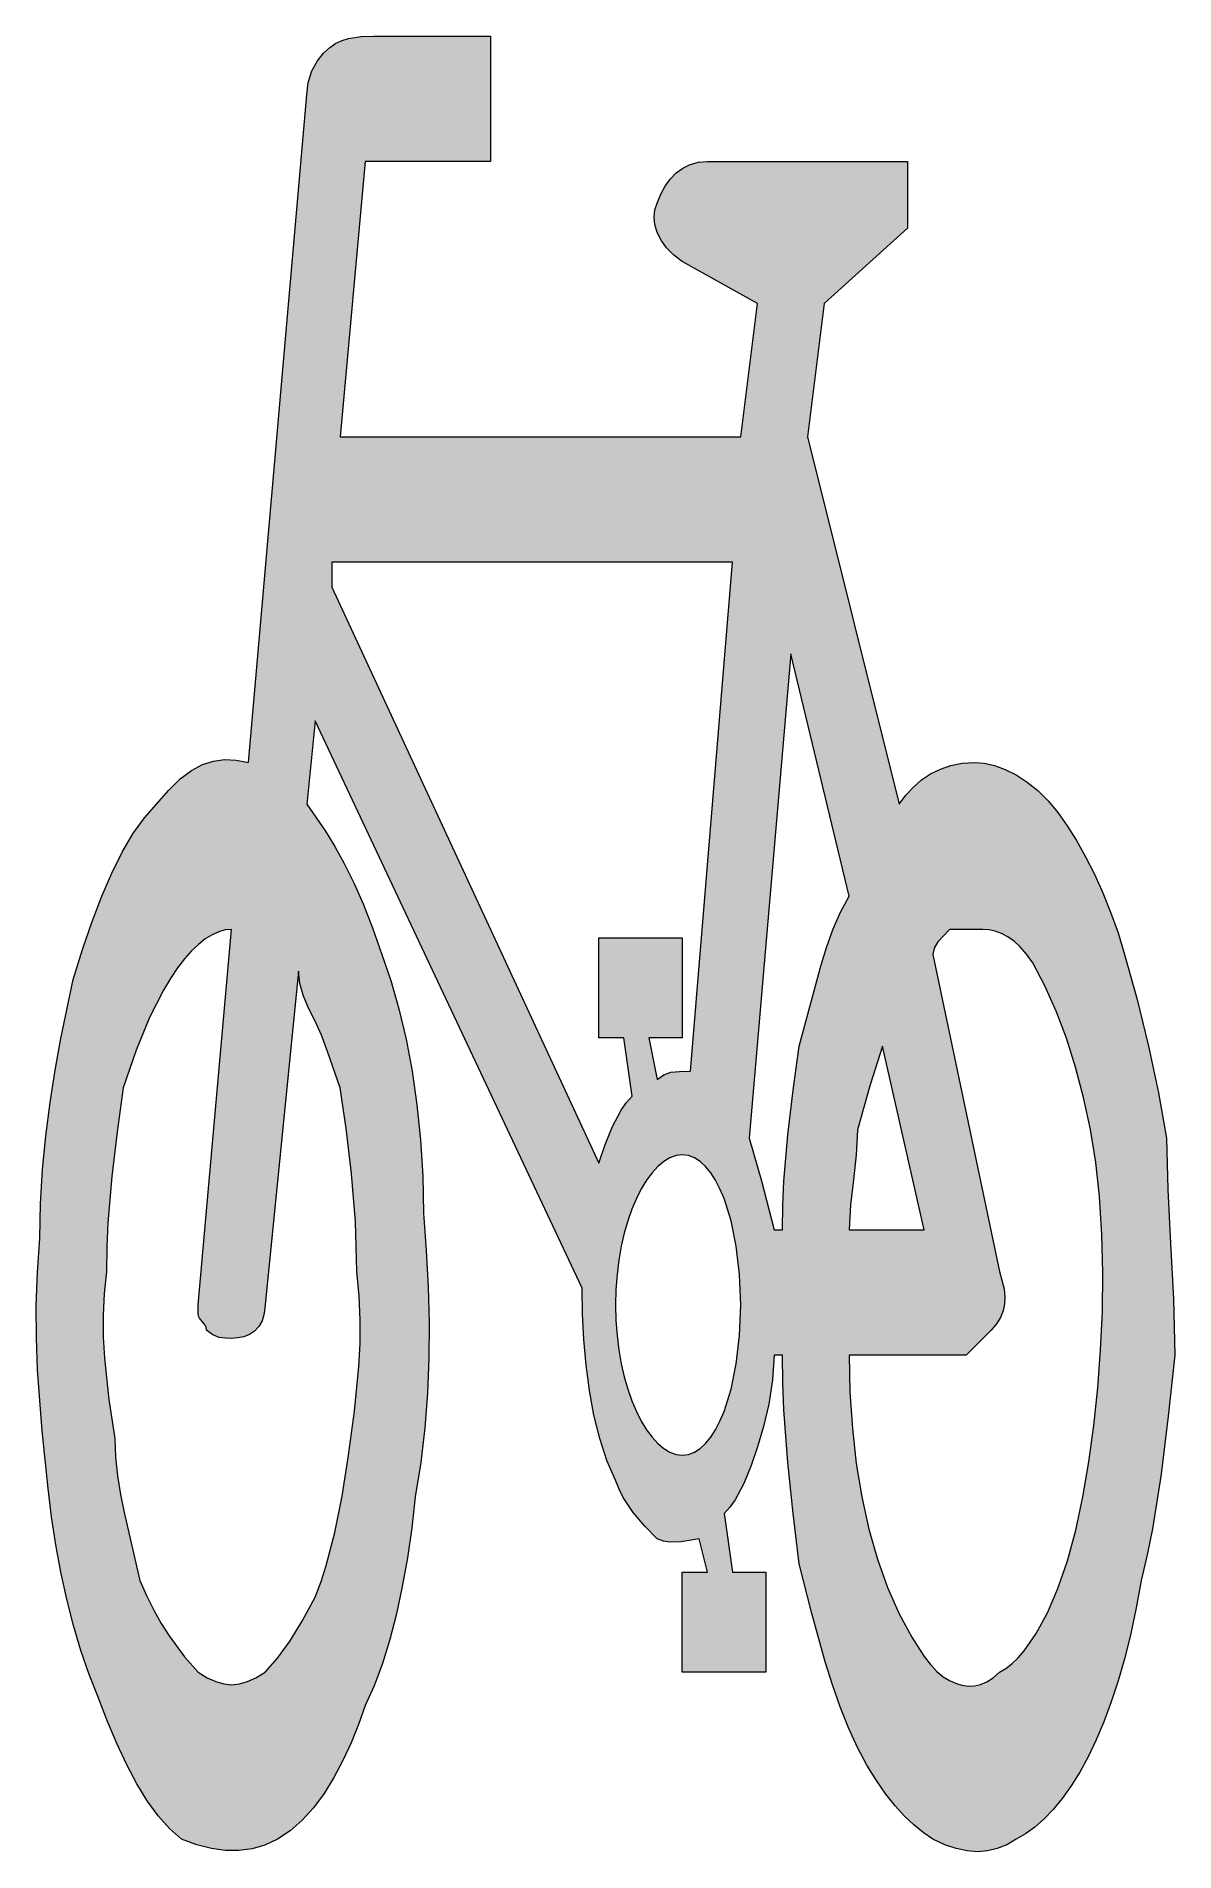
# Model space of a CAD drawing. Header units: metres. Extents: x 117 to 281, y 10 to 271.
import ezdxf

# ---------------------------------------------------------------- set-up
doc = ezdxf.new("R2010")
doc.units = ezdxf.units.M
doc.layers.add('FILL_WHITE_FFFFFF', color=7, linetype='Continuous', true_color=0xffffff)

msp = doc.modelspace()

# ---------------------------------------------------------------- hatches: boundary and pattern name
at = {"layer": 'FILL_WHITE_FFFFFF', "true_color": 0xffffff}
h = msp.add_hatch(color=7, dxfattribs=at)
h.dxf.hatch_style = 1
h.paths.add_polyline_path([(218.7, 63.3), (217.44, 60.96), (216.7, 59.9), (215.85, 58.95), (217.05, 50.55), (221.85, 50.55), (221.85, 36.15), (209.85, 36.15), (209.85, 50.55), (213.45, 50.55), (212.25, 55.35), (209.7, 54.9), (208.03, 54.84), (207.15, 55.01), (206.25, 55.35), (204.47, 57.17), (202.8, 59.1), (201.36, 61.26), (200.75, 62.45), (200.25, 63.75), (199.01, 66.61), (197.98, 69.75), (197.15, 73.12), (196.5, 76.65), (196.02, 80.3), (195.69, 84), (195.51, 87.7), (195.45, 91.35), (157.05, 172.95), (155.85, 160.95), (158.55, 157.07), (159.9, 154.85), (161.25, 152.4), (162.6, 149.66), (163.95, 146.61), (165.3, 143.18), (166.65, 139.35), (167.94, 135.59), (169.11, 131.51), (170.13, 127.16), (171, 122.55), (171.7, 117.72), (172.22, 112.69), (172.54, 107.49), (172.65, 102.15), (173.04, 96.8), (173.31, 91.56), (173.43, 86.39), (173.4, 81.3), (173.2, 76.26), (172.82, 71.27), (172.24, 66.3), (171.45, 61.35), (170.94, 56.91), (170.32, 52.61), (169.59, 48.48), (168.75, 44.55), (167.79, 40.84), (166.72, 37.39), (165.54, 34.21), (164.25, 31.35), (163.29, 28.66), (162.22, 26.01), (161.04, 23.44), (159.75, 21), (158.34, 18.73), (156.82, 16.67), (155.19, 14.86), (153.45, 13.35), (151.65, 12.17), (149.83, 11.31), (147.99, 10.76), (146.1, 10.5), (144.16, 10.53), (142.14, 10.82), (140.05, 11.36), (137.85, 12.15), (136.1, 13.67), (134.46, 15.51), (132.89, 17.66), (131.4, 20.1), (129.96, 22.83), (128.57, 25.82), (127.2, 29.06), (125.85, 32.55), (124.56, 35.81), (123.38, 39.26), (122.31, 42.89), (121.35, 46.65), (120.51, 50.53), (119.78, 54.49), (119.16, 58.5), (118.65, 62.55), (117.79, 70.87), (117.15, 79.65), (116.99, 84.21), (116.96, 88.87), (117.11, 93.66), (117.45, 98.55), (117.56, 103.5), (117.86, 108.41), (118.34, 113.27), (118.95, 118.05), (119.68, 122.71), (120.49, 127.24), (122.25, 135.75), (123.6, 140.08), (124.97, 144.07), (126.36, 147.73), (127.8, 151.05), (129.29, 154.03), (130.86, 156.67), (132.5, 158.98), (134.25, 160.95), (136, 162.98), (137.66, 164.59), (139.27, 165.8), (140.85, 166.65), (142.43, 167.16), (144.04, 167.36), (145.7, 167.28), (147.45, 166.95), (155.85, 262.95), (156.06, 264.73), (156.6, 266.4), (157.37, 267.84), (158.25, 268.95), (159.15, 269.74), (160.05, 270.34), (160.95, 270.76), (161.85, 271.05), (163.65, 271.31), (165.45, 271.35), (182.25, 271.35), (182.25, 253.35), (164.25, 253.35), (160.65, 213.75), (218.25, 213.75), (220.65, 232.95), (209.85, 238.95), (208.61, 239.9), (207.6, 240.94), (206.81, 242.03), (206.25, 243.15), (205.91, 244.27), (205.8, 245.36), (205.91, 246.4), (206.25, 247.35), (206.76, 248.64), (207.37, 249.81), (208.11, 250.83), (208.95, 251.7), (209.91, 252.4), (210.98, 252.92), (212.16, 253.24), (213.45, 253.35), (242.25, 253.35), (242.25, 243.75), (230.25, 232.95), (227.85, 213.75), (241.05, 160.95), (242.01, 162.24), (243.07, 163.41), (244.26, 164.43), (245.55, 165.3), (246.96, 166), (248.47, 166.52), (250.11, 166.84), (251.85, 166.95), (253.25, 166.84), (254.74, 166.5), (256.28, 165.94), (257.85, 165.15), (259.42, 164.14), (260.96, 162.9), (262.45, 161.44), (263.85, 159.75), (265.2, 157.84), (266.53, 155.72), (267.84, 153.4), (269.1, 150.9), (270.31, 148.23), (271.44, 145.41), (272.5, 142.44), (273.45, 139.35), (275.23, 132.86), (276.9, 126.15), (278.34, 119.44), (279.45, 112.95), (279.64, 105.54), (280.05, 97.8), (280.46, 89.83), (280.65, 81.75), (279.73, 72.97), (278.7, 64.65), (277.44, 56.77), (276.7, 53.01), (275.85, 49.35), (275.13, 45.41), (274.34, 41.7), (273.47, 38.2), (272.53, 34.93), (271.53, 31.88), (270.47, 29.04), (269.36, 26.41), (268.2, 24), (267, 21.8), (265.76, 19.81), (264.49, 18.02), (263.19, 16.44), (261.88, 15.07), (260.54, 13.9), (259.2, 12.92), (257.85, 12.15), (256.5, 11.36), (255.13, 10.8), (253.74, 10.46), (252.3, 10.35), (250.81, 10.46), (249.24, 10.8), (247.6, 11.36), (245.85, 12.15), (244.5, 13.11), (243.15, 14.21), (241.8, 15.48), (240.45, 16.95), (239.1, 18.64), (237.75, 20.59), (236.4, 22.81), (235.05, 25.35), (233.75, 28.16), (232.56, 31.16), (231.44, 34.34), (230.4, 37.65), (228.47, 44.59), (226.65, 51.75), (225.77, 58.97), (225, 66.3), (224.46, 73.86), (224.3, 77.75), (224.25, 81.75), (223.05, 81.75), (222.84, 78.17), (222.3, 74.7), (221.53, 71.46), (220.65, 68.55), (219.73, 65.87), (218.7, 63.3)])
h.paths.add_polyline_path([(239.36, 48.31), (241.05, 44.55), (242.85, 41.19), (244.65, 38.4), (245.55, 37.25), (246.45, 36.28), (247.35, 35.51), (248.25, 34.95), (249.15, 34.56), (250.05, 34.29), (250.95, 34.17), (251.85, 34.2), (252.75, 34.4), (253.65, 34.78), (254.55, 35.36), (255.45, 36.15), (256.35, 36.68), (257.25, 37.38), (258.13, 38.24), (259.01, 39.24), (260.72, 41.7), (262.35, 44.7), (263.86, 48.21), (265.24, 52.18), (266.44, 56.58), (267.45, 61.35), (268.29, 66.41), (269.01, 71.64), (269.58, 77.02), (270, 82.5), (270.25, 88.03), (270.32, 93.58), (270.19, 99.1), (269.85, 104.55), (269.29, 109.44), (268.52, 114.19), (267.55, 118.77), (266.4, 123.15), (265.08, 127.31), (263.61, 131.21), (261.99, 134.84), (260.25, 138.15), (259.35, 139.39), (258.45, 140.42), (257.55, 141.25), (256.65, 141.9), (255.75, 142.38), (254.85, 142.71), (253.95, 142.89), (253.05, 142.95), (248.25, 142.95), (246.6, 141.15), (246.06, 140.25), (245.85, 139.35), (255.45, 93.75), (256.11, 91.26), (256.23, 90.14), (256.2, 89.1), (256, 88.11), (255.62, 87.17), (255.04, 86.25), (254.25, 85.35), (250.65, 81.75), (245.85, 81.75), (233.85, 81.75), (233.96, 76.41), (234.3, 71.21), (234.86, 66.18), (235.65, 61.35), (236.66, 56.74), (237.9, 52.39), (239.36, 48.31)], flags=16)
h.paths.add_polyline_path([(234.04, 103.35), (233.85, 99.75), (244.65, 99.75), (238.65, 126.15), (236.85, 120.6), (235.05, 114.15), (234.86, 110.55), (234.45, 106.95), (234.04, 103.35)], flags=16)
h.paths.add_polyline_path([(224.46, 106.74), (225, 113.4), (225.77, 119.83), (226.65, 126.15), (229.8, 137.85), (230.62, 140.49), (231.54, 143.02), (232.61, 145.44), (233.85, 147.75), (225.45, 182.55), (219.45, 112.95), (221.25, 106.8), (223.05, 99.75), (224.25, 99.75), (224.3, 103.3), (224.46, 106.74)], flags=16)
h.paths.add_polyline_path([(215.85, 104.25), (215.26, 105.64), (214.62, 106.88), (213.93, 107.96), (213.19, 108.86), (212.41, 109.58), (211.59, 110.11), (210.74, 110.44), (209.85, 110.55), (208.95, 110.44), (208.06, 110.11), (207.18, 109.58), (206.33, 108.86), (205.5, 107.96), (204.7, 106.88), (203.95, 105.64), (203.25, 104.25), (202.6, 102.72), (202.02, 101.06), (201.51, 99.28), (201.08, 97.39), (200.72, 95.4), (200.47, 93.32), (200.31, 91.17), (200.25, 88.95), (200.31, 86.73), (200.47, 84.58), (200.72, 82.5), (201.08, 80.51), (201.51, 78.62), (202.02, 76.84), (202.6, 75.18), (203.25, 73.65), (203.95, 72.26), (204.7, 71.02), (205.5, 69.94), (206.33, 69.04), (207.18, 68.32), (208.06, 67.79), (208.95, 67.46), (209.85, 67.35), (210.74, 67.46), (211.59, 67.79), (212.41, 68.32), (213.19, 69.04), (213.93, 69.94), (214.62, 71.02), (215.26, 72.26), (215.85, 73.65), (216.86, 76.84), (217.61, 80.51), (218.09, 84.58), (218.25, 88.95), (218.09, 93.32), (217.61, 97.39), (216.86, 101.06), (215.85, 104.25)], flags=16)
h.paths.add_polyline_path([(142.24, 142.18), (141.26, 141.58), (140.27, 140.8), (139.27, 139.85), (138.26, 138.72), (137.25, 137.4), (136.24, 135.9), (135.23, 134.22), (133.24, 130.29), (131.3, 125.61), (129.45, 120.15), (128.57, 113.83), (127.8, 107.4), (127.26, 100.74), (127.1, 97.3), (127.05, 93.75), (126.71, 90.6), (126.56, 87.47), (126.59, 84.36), (126.75, 81.3), (127.39, 75.36), (128.25, 69.75), (128.36, 67.05), (128.64, 64.37), (129.07, 61.71), (129.6, 59.1), (131.85, 49.35), (132.8, 47.16), (133.84, 45.09), (134.93, 43.17), (136.05, 41.4), (138.26, 38.38), (140.25, 36.15), (141.55, 35.36), (142.76, 34.8), (143.92, 34.46), (145.05, 34.35), (146.18, 34.46), (147.34, 34.8), (148.55, 35.36), (149.85, 36.15), (151.65, 38.17), (153.45, 40.65), (155.25, 43.57), (157.05, 46.95), (157.9, 49.2), (158.64, 51.49), (159.9, 56.25), (160.93, 61.46), (161.85, 67.35), (162.71, 73.67), (163.35, 80.1), (163.51, 83.39), (163.54, 86.76), (163.39, 90.2), (163.05, 93.75), (162.84, 100.91), (162.3, 107.85), (161.53, 114.34), (160.65, 120.15), (158.85, 125.4), (157.95, 127.74), (157.05, 129.75), (156.17, 131.55), (155.4, 133.35), (154.86, 135.15), (154.65, 136.95), (149.85, 88.95), (149.74, 87.71), (149.44, 86.68), (148.96, 85.85), (148.35, 85.2), (147.62, 84.72), (146.81, 84.39), (145.95, 84.21), (145.05, 84.15), (144.15, 84.17), (143.25, 84.3), (142.35, 84.66), (141.45, 85.35), (141.4, 85.75), (141.26, 86.06), (140.85, 86.55), (140.44, 87.04), (140.3, 87.35), (140.25, 87.75), (140.25, 88.95), (145.05, 142.95), (144.14, 142.87), (143.2, 142.61), (142.24, 142.18)], flags=16)
h.paths.add_polyline_path([(197.85, 109.35), (198.77, 112.03), (199.8, 114.6), (201.06, 116.94), (201.8, 118), (202.65, 118.95), (201.45, 127.35), (197.85, 127.35), (197.85, 141.75), (209.85, 141.75), (209.85, 127.35), (205.05, 127.35), (206.25, 121.35), (207.17, 122.04), (208.2, 122.4), (209.46, 122.53), (211.05, 122.55), (217.05, 195.75), (159.45, 195.75), (159.45, 192.15), (197.85, 109.35)], flags=16)

# ---------------------------------------------------------------- linework, layer by layer
at = {"layer": 'FILL_WHITE_FFFFFF', "lineweight": 0, "true_color": 0xffffff}
for points in [[(218.7, 63.3), (217.44, 60.96), (216.7, 59.9), (215.85, 58.95), (217.05, 50.55), (221.85, 50.55), (221.85, 36.15), (209.85, 36.15), (209.85, 50.55), (213.45, 50.55), (212.25, 55.35), (209.7, 54.9), (208.03, 54.84), (207.15, 55.01), (206.25, 55.35), (204.47, 57.17), (202.8, 59.1), (201.36, 61.26), (200.75, 62.45), (200.25, 63.75), (199.01, 66.61), (197.98, 69.75), (197.15, 73.12), (196.5, 76.65), (196.02, 80.3), (195.69, 84), (195.51, 87.7), (195.45, 91.35), (157.05, 172.95), (155.85, 160.95), (158.55, 157.07), (159.9, 154.85), (161.25, 152.4), (162.6, 149.66), (163.95, 146.61), (165.3, 143.18), (166.65, 139.35), (167.94, 135.59), (169.11, 131.51), (170.13, 127.16), (171, 122.55), (171.7, 117.72), (172.22, 112.69), (172.54, 107.49), (172.65, 102.15), (173.04, 96.8), (173.31, 91.56), (173.43, 86.39), (173.4, 81.3), (173.2, 76.26), (172.82, 71.27), (172.24, 66.3), (171.45, 61.35), (170.94, 56.91), (170.32, 52.61), (169.59, 48.48), (168.75, 44.55), (167.79, 40.84), (166.72, 37.39), (165.54, 34.21), (164.25, 31.35), (163.29, 28.66), (162.22, 26.01), (161.04, 23.44), (159.75, 21), (158.34, 18.73), (156.82, 16.67), (155.19, 14.86), (153.45, 13.35), (151.65, 12.17), (149.83, 11.31), (147.99, 10.76), (146.1, 10.5), (144.16, 10.53), (142.14, 10.82), (140.05, 11.36), (137.85, 12.15), (136.1, 13.67), (134.46, 15.51), (132.89, 17.66), (131.4, 20.1), (129.96, 22.83), (128.57, 25.82), (127.2, 29.06), (125.85, 32.55), (124.56, 35.81), (123.38, 39.26), (122.31, 42.89), (121.35, 46.65), (120.51, 50.53), (119.78, 54.49), (119.16, 58.5), (118.65, 62.55), (117.79, 70.87), (117.15, 79.65), (116.99, 84.21), (116.96, 88.87), (117.11, 93.66), (117.45, 98.55), (117.56, 103.5), (117.86, 108.41), (118.34, 113.27), (118.95, 118.05), (119.68, 122.71), (120.49, 127.24), (122.25, 135.75), (123.6, 140.08), (124.97, 144.07), (126.36, 147.73), (127.8, 151.05), (129.29, 154.03), (130.86, 156.67), (132.5, 158.98), (134.25, 160.95), (136, 162.98), (137.66, 164.59), (139.27, 165.8), (140.85, 166.65), (142.43, 167.16), (144.04, 167.36), (145.7, 167.28), (147.45, 166.95), (155.85, 262.95), (156.06, 264.73), (156.6, 266.4), (157.37, 267.84), (158.25, 268.95), (159.15, 269.74), (160.05, 270.34), (160.95, 270.76), (161.85, 271.05), (163.65, 271.31), (165.45, 271.35), (182.25, 271.35), (182.25, 253.35), (164.25, 253.35), (160.65, 213.75), (218.25, 213.75), (220.65, 232.95), (209.85, 238.95), (208.61, 239.9), (207.6, 240.94), (206.81, 242.03), (206.25, 243.15), (205.91, 244.27), (205.8, 245.36), (205.91, 246.4), (206.25, 247.35), (206.76, 248.64), (207.37, 249.81), (208.11, 250.83), (208.95, 251.7), (209.91, 252.4), (210.98, 252.92), (212.16, 253.24), (213.45, 253.35), (242.25, 253.35), (242.25, 243.75), (230.25, 232.95), (227.85, 213.75), (241.05, 160.95), (242.01, 162.24), (243.07, 163.41), (244.26, 164.43), (245.55, 165.3), (246.96, 166), (248.47, 166.52), (250.11, 166.84), (251.85, 166.95), (253.25, 166.84), (254.74, 166.5), (256.28, 165.94), (257.85, 165.15), (259.42, 164.14), (260.96, 162.9), (262.45, 161.44), (263.85, 159.75), (265.2, 157.84), (266.53, 155.72), (267.84, 153.4), (269.1, 150.9), (270.31, 148.23), (271.44, 145.41), (272.5, 142.44), (273.45, 139.35), (275.23, 132.86), (276.9, 126.15), (278.34, 119.44), (279.45, 112.95), (279.64, 105.54), (280.05, 97.8), (280.46, 89.83), (280.65, 81.75), (279.73, 72.97), (278.7, 64.65), (277.44, 56.77), (276.7, 53.01), (275.85, 49.35), (275.13, 45.41), (274.34, 41.7), (273.47, 38.2), (272.53, 34.93), (271.53, 31.88), (270.47, 29.04), (269.36, 26.41), (268.2, 24), (267, 21.8), (265.76, 19.81), (264.49, 18.02), (263.19, 16.44), (261.88, 15.07), (260.54, 13.9), (259.2, 12.92), (257.85, 12.15), (256.5, 11.36), (255.13, 10.8), (253.74, 10.46), (252.3, 10.35), (250.81, 10.46), (249.24, 10.8), (247.6, 11.36), (245.85, 12.15), (244.5, 13.11), (243.15, 14.21), (241.8, 15.48), (240.45, 16.95), (239.1, 18.64), (237.75, 20.59), (236.4, 22.81), (235.05, 25.35), (233.75, 28.16), (232.56, 31.16), (231.44, 34.34), (230.4, 37.65), (228.47, 44.59), (226.65, 51.75), (225.77, 58.97), (225, 66.3), (224.46, 73.86), (224.3, 77.75), (224.25, 81.75), (223.05, 81.75), (222.84, 78.17), (222.3, 74.7), (221.53, 71.46), (220.65, 68.55), (219.73, 65.87)], [(197.85, 109.35), (198.77, 112.03), (199.8, 114.6), (201.06, 116.94), (201.8, 118), (202.65, 118.95), (201.45, 127.35), (197.85, 127.35), (197.85, 141.75), (209.85, 141.75), (209.85, 127.35), (205.05, 127.35), (206.25, 121.35), (207.17, 122.04), (208.2, 122.4), (209.46, 122.53), (211.05, 122.55), (217.05, 195.75), (159.45, 195.75), (159.45, 192.15)], [(224.46, 106.74), (225, 113.4), (225.77, 119.83), (226.65, 126.15), (229.8, 137.85), (230.62, 140.49), (231.54, 143.02), (232.61, 145.44), (233.85, 147.75), (225.45, 182.55), (219.45, 112.95), (221.25, 106.8), (223.05, 99.75), (224.25, 99.75), (224.3, 103.3)], [(142.24, 142.18), (141.26, 141.58), (140.27, 140.8), (139.27, 139.85), (138.26, 138.72), (137.25, 137.4), (136.24, 135.9), (135.23, 134.22), (133.24, 130.29), (131.3, 125.61), (129.45, 120.15), (128.57, 113.83), (127.8, 107.4), (127.26, 100.74), (127.1, 97.3), (127.05, 93.75), (126.71, 90.6), (126.56, 87.47), (126.59, 84.36), (126.75, 81.3), (127.39, 75.36), (128.25, 69.75), (128.36, 67.05), (128.64, 64.37), (129.07, 61.71), (129.6, 59.1), (131.85, 49.35), (132.8, 47.16), (133.84, 45.09), (134.93, 43.17), (136.05, 41.4), (138.26, 38.38), (140.25, 36.15), (141.55, 35.36), (142.76, 34.8), (143.92, 34.46), (145.05, 34.35), (146.18, 34.46), (147.34, 34.8), (148.55, 35.36), (149.85, 36.15), (151.65, 38.17), (153.45, 40.65), (155.25, 43.57), (157.05, 46.95), (157.9, 49.2), (158.64, 51.49), (159.9, 56.25), (160.93, 61.46), (161.85, 67.35), (162.71, 73.67), (163.35, 80.1), (163.51, 83.39), (163.54, 86.76), (163.39, 90.2), (163.05, 93.75), (162.84, 100.91), (162.3, 107.85), (161.53, 114.34), (160.65, 120.15), (158.85, 125.4), (157.95, 127.74), (157.05, 129.75), (156.17, 131.55), (155.4, 133.35), (154.86, 135.15), (154.65, 136.95), (149.85, 88.95), (149.74, 87.71), (149.44, 86.68), (148.96, 85.85), (148.35, 85.2), (147.62, 84.72), (146.81, 84.39), (145.95, 84.21), (145.05, 84.15), (144.15, 84.17), (143.25, 84.3), (142.35, 84.66), (141.45, 85.35), (141.4, 85.75), (141.26, 86.06), (140.85, 86.55), (140.44, 87.04), (140.3, 87.35), (140.25, 87.75), (140.25, 88.95), (145.05, 142.95), (144.14, 142.87), (143.2, 142.61)], [(239.36, 48.31), (241.05, 44.55), (242.85, 41.19), (244.65, 38.4), (245.55, 37.25), (246.45, 36.28), (247.35, 35.51), (248.25, 34.95), (249.15, 34.56), (250.05, 34.29), (250.95, 34.17), (251.85, 34.2), (252.75, 34.4), (253.65, 34.78), (254.55, 35.36), (255.45, 36.15), (256.35, 36.68), (257.25, 37.38), (258.13, 38.24), (259.01, 39.24), (260.72, 41.7), (262.35, 44.7), (263.86, 48.21), (265.24, 52.18), (266.44, 56.58), (267.45, 61.35), (268.29, 66.41), (269.01, 71.64), (269.58, 77.02), (270, 82.5), (270.25, 88.03), (270.32, 93.58), (270.19, 99.1), (269.85, 104.55), (269.29, 109.44), (268.52, 114.19), (267.55, 118.77), (266.4, 123.15), (265.08, 127.31), (263.61, 131.21), (261.99, 134.84), (260.25, 138.15), (259.35, 139.39), (258.45, 140.42), (257.55, 141.25), (256.65, 141.9), (255.75, 142.38), (254.85, 142.71), (253.95, 142.89), (253.05, 142.95), (248.25, 142.95), (246.6, 141.15), (246.06, 140.25), (245.85, 139.35), (255.45, 93.75), (256.11, 91.26), (256.23, 90.14), (256.2, 89.1), (256, 88.11), (255.62, 87.17), (255.04, 86.25), (254.25, 85.35), (250.65, 81.75), (245.85, 81.75), (233.85, 81.75), (233.96, 76.41), (234.3, 71.21), (234.86, 66.18), (235.65, 61.35), (236.66, 56.74), (237.9, 52.39)], [(234.04, 103.35), (233.85, 99.75), (244.65, 99.75), (238.65, 126.15), (236.85, 120.6), (235.05, 114.15), (234.86, 110.55), (234.45, 106.95)], [(215.85, 104.25), (215.26, 105.64), (214.62, 106.88), (213.93, 107.96), (213.19, 108.86), (212.41, 109.58), (211.59, 110.11), (210.74, 110.44), (209.85, 110.55), (208.95, 110.44), (208.06, 110.11), (207.18, 109.58), (206.33, 108.86), (205.5, 107.96), (204.7, 106.88), (203.95, 105.64), (203.25, 104.25), (202.6, 102.72), (202.02, 101.06), (201.51, 99.28), (201.08, 97.39), (200.72, 95.4), (200.47, 93.32), (200.31, 91.17), (200.25, 88.95), (200.31, 86.73), (200.47, 84.58), (200.72, 82.5), (201.08, 80.51), (201.51, 78.62), (202.02, 76.84), (202.6, 75.18), (203.25, 73.65), (203.95, 72.26), (204.7, 71.02), (205.5, 69.94), (206.33, 69.04), (207.18, 68.32), (208.06, 67.79), (208.95, 67.46), (209.85, 67.35), (210.74, 67.46), (211.59, 67.79), (212.41, 68.32), (213.19, 69.04), (213.93, 69.94), (214.62, 71.02), (215.26, 72.26), (215.85, 73.65), (216.86, 76.84), (217.61, 80.51), (218.09, 84.58), (218.25, 88.95), (218.09, 93.32), (217.61, 97.39), (216.86, 101.06)]]:
    msp.add_lwpolyline(points, close=True, dxfattribs=at)

doc.saveas('drawing.dxf')
